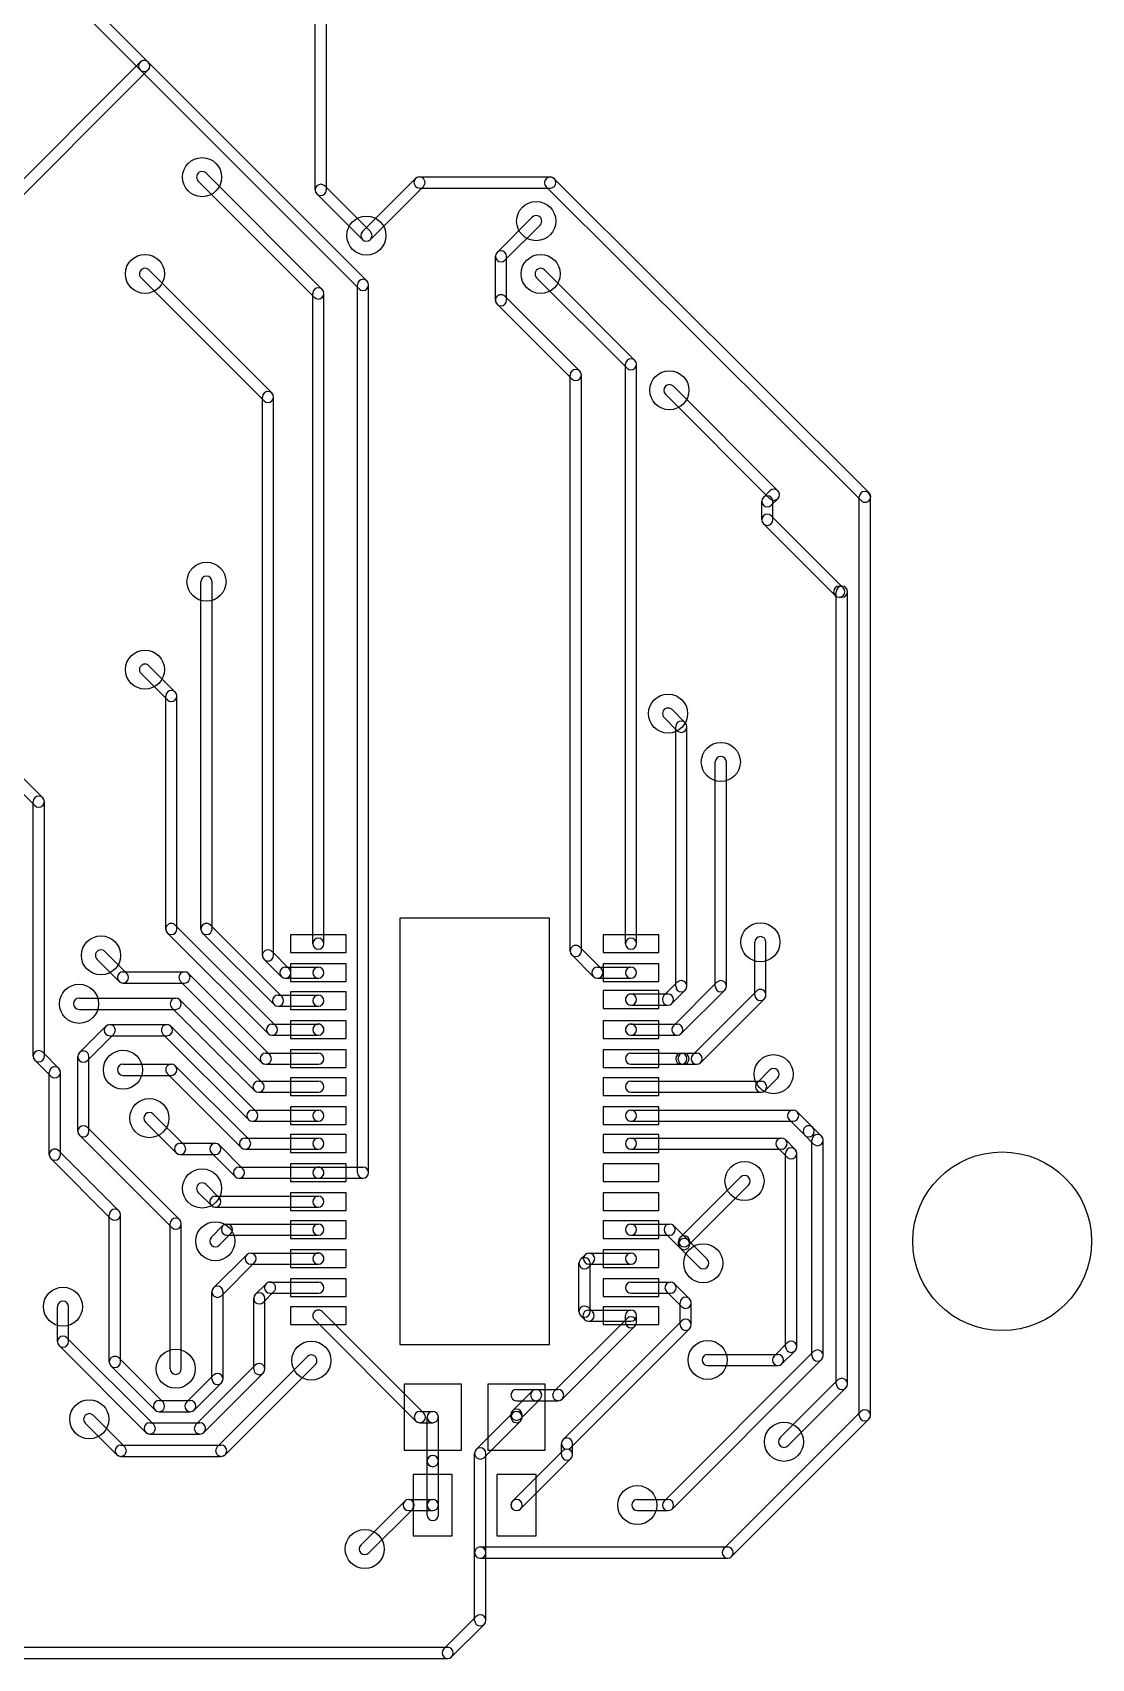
# Model space of a CAD drawing. Extents: x 67 to 209, y -168 to -95.
# Drawn here: x 184.94 to 209.03, y -167.99 to -131.01 of the extents above; entities that cross this region are included whole.
import ezdxf

# ---------------------------------------------------------------- set-up
doc = ezdxf.new("R2010")
doc.units = 0
doc.header["$MEASUREMENT"] = 0
doc.layers.add('BLACK', color=250, linetype='CONTINUOUS')

msp = doc.modelspace()

# ---------------------------------------------------------------- linework, layer by layer
at = {"layer": 'BLACK'}
for p, q in [((191.373, -134.59), (191.373, -104)), ((191.627, -134.59), (191.627, -104)), ((187.573, -131.682), (186.05, -130.159)), ((187.393, -131.862), (185.87, -130.339)), ((182.066, -137.009), (187.393, -131.682)), ((182.246, -137.189), (187.573, -131.862)), ((192.37, -136.839), (187.393, -131.862)), ((192.55, -136.659), (187.573, -131.682)), ((191.534, -136.854), (188.89, -134.21)), ((191.354, -137.034), (188.71, -134.39)), ((191.59, -134.5), (192.628, -135.538)), ((192.448, -135.538), (193.655, -134.331)), ((192.628, -135.718), (193.835, -134.511)), ((193.745, -134.294), (196.723, -134.294)), ((193.745, -134.548), (196.723, -134.548)), ((196.627, -134.517), (203.792, -141.657)), ((196.807, -134.337), (203.972, -141.477)), ((191.41, -134.68), (192.448, -135.718)), ((195.51, -136.01), (196.31, -135.21)), ((195.69, -136.19), (196.49, -135.39)), ((190.39, -139.21), (187.59, -136.41)), ((195.473, -137.1), (195.473, -136.1)), ((195.727, -137.1), (195.727, -136.1)), ((198.646, -138.466), (196.59, -136.41)), ((190.21, -139.39), (187.41, -136.59)), ((192.333, -156.94), (192.333, -136.749)), ((192.587, -156.94), (192.587, -136.749)), ((198.466, -138.646), (196.41, -136.59)), ((191.317, -151.733), (191.317, -136.944)), ((191.571, -151.733), (191.571, -136.944)), ((197.21, -138.89), (195.51, -137.19)), ((197.39, -138.71), (195.69, -137.01)), ((198.429, -151.733), (198.429, -138.556)), ((198.683, -151.733), (198.683, -138.556)), ((197.173, -151.9), (197.173, -138.8)), ((197.427, -151.9), (197.427, -138.8)), ((190.173, -152), (190.173, -139.3)), ((190.427, -152), (190.427, -139.3)), ((199.34, -139.236), (201.716, -141.613)), ((199.52, -139.056), (201.896, -141.433)), ((201.716, -141.434), (201.568, -141.583)), ((201.896, -141.612), (201.748, -141.761)), ((203.749, -162.46), (203.749, -141.573)), ((204.003, -162.46), (204.003, -141.573)), ((201.531, -142.093), (201.531, -141.672)), ((201.785, -142.093), (201.785, -141.672)), ((201.568, -142.183), (203.202, -143.817)), ((201.748, -142.003), (203.382, -143.637)), ((188.773, -151.4), (188.773, -143.5)), ((189.027, -151.4), (189.027, -143.5)), ((203.227, -161.744), (203.227, -143.727)), ((203.292, -143.6), (203.354, -143.6)), ((203.481, -161.744), (203.481, -143.727)), ((203.292, -143.854), (203.354, -143.854)), ((185.174, -148.412), (181.268, -144.507)), ((184.994, -148.592), (181.088, -144.687)), ((188.01, -146.19), (187.41, -145.59)), ((188.19, -146.01), (187.59, -145.41)), ((187.973, -151.4), (187.973, -146.1)), ((188.227, -151.4), (188.227, -146.1)), ((199.79, -146.71), (199.49, -146.41)), ((199.61, -146.89), (199.31, -146.59)), ((199.573, -152.7), (199.573, -146.8)), ((199.827, -152.7), (199.827, -146.8)), ((200.473, -152.7), (200.473, -147.6)), ((200.727, -152.7), (200.727, -147.6)), ((184.957, -154.292), (184.957, -148.502)), ((185.211, -154.292), (185.211, -148.502)), ((196.7, -151.15), (193.3, -151.15)), ((193.3, -151.15), (193.3, -160.85)), ((196.7, -160.85), (196.7, -151.15)), ((190.299, -153.779), (188.01, -151.49)), ((190.479, -153.599), (188.19, -151.31)), ((190.438, -153.118), (188.81, -151.49)), ((190.618, -152.938), (188.99, -151.31)), ((192.079, -151.53), (190.809, -151.53)), ((190.809, -151.53), (190.809, -151.936)), ((192.079, -151.936), (192.079, -151.53)), ((199.191, -151.53), (197.921, -151.53)), ((197.921, -151.53), (197.921, -151.936)), ((199.191, -151.936), (199.191, -151.53)), ((187.09, -152.41), (186.59, -151.91)), ((190.783, -152.303), (190.39, -151.91)), ((190.809, -151.936), (192.079, -151.936)), ((191.317, -151.733), (191.317, -151.733)), ((191.571, -151.733), (191.571, -151.733)), ((197.883, -152.303), (197.39, -151.81)), ((197.921, -151.936), (199.191, -151.936)), ((198.429, -151.733), (198.429, -151.733)), ((198.683, -151.733), (198.683, -151.733)), ((201.373, -152.9), (201.373, -151.7)), ((201.627, -152.9), (201.627, -151.7)), ((186.91, -152.59), (186.41, -152.09)), ((190.603, -152.483), (190.21, -152.09)), ((190.693, -152.266), (191.444, -152.266)), ((192.079, -152.19), (190.809, -152.19)), ((190.809, -152.19), (190.809, -152.596)), ((191.444, -152.266), (191.444, -152.266)), ((191.534, -152.303), (191.534, -152.303)), ((192.079, -152.596), (192.079, -152.19)), ((197.703, -152.483), (197.21, -151.99)), ((197.793, -152.266), (198.556, -152.266)), ((199.191, -152.19), (197.921, -152.19)), ((197.921, -152.19), (197.921, -152.596)), ((198.556, -152.266), (198.556, -152.266)), ((198.646, -152.303), (198.646, -152.303)), ((199.191, -152.596), (199.191, -152.19)), ((187, -152.373), (188.4, -152.373)), ((187, -152.627), (188.4, -152.627)), ((190.159, -154.439), (188.31, -152.59)), ((190.339, -154.259), (188.49, -152.41)), ((190.693, -152.52), (191.444, -152.52)), ((190.809, -152.596), (192.079, -152.596)), ((191.354, -152.483), (191.354, -152.483)), ((191.444, -152.52), (191.444, -152.52)), ((197.793, -152.52), (198.556, -152.52)), ((197.921, -152.596), (199.191, -152.596)), ((198.466, -152.483), (198.466, -152.483)), ((198.556, -152.52), (198.556, -152.52)), ((199.307, -152.913), (199.61, -152.61)), ((199.521, -153.599), (200.51, -152.61)), ((186, -152.973), (188.2, -152.973)), ((190.174, -154.894), (188.29, -153.01)), ((190.528, -152.901), (191.444, -152.901)), ((192.079, -152.825), (190.809, -152.825)), ((190.809, -152.825), (190.809, -153.231)), ((191.444, -152.901), (191.444, -152.901)), ((191.534, -152.938), (191.534, -152.938)), ((192.079, -153.231), (192.079, -152.825)), ((199.191, -152.8), (197.921, -152.8)), ((197.921, -152.8), (197.921, -153.206)), ((198.556, -152.876), (198.556, -152.876)), ((198.556, -152.876), (199.397, -152.876)), ((198.646, -152.913), (198.646, -152.913)), ((199.191, -153.206), (199.191, -152.8)), ((199.487, -153.093), (199.79, -152.79)), ((199.701, -153.779), (200.69, -152.79)), ((199.961, -154.259), (201.41, -152.81)), ((200.141, -154.439), (201.59, -152.99)), ((186, -153.227), (188.2, -153.227)), ((189.994, -155.074), (188.11, -153.19)), ((190.528, -153.155), (191.444, -153.155)), ((190.809, -153.231), (192.079, -153.231)), ((191.354, -153.118), (191.354, -153.118)), ((191.444, -153.155), (191.444, -153.155)), ((197.921, -153.206), (199.191, -153.206)), ((198.466, -153.093), (198.466, -153.093)), ((198.556, -153.13), (198.556, -153.13)), ((198.556, -153.13), (199.397, -153.13)), ((186.61, -153.61), (186.01, -154.21)), ((186.79, -153.79), (186.19, -154.39)), ((186.7, -153.573), (188, -153.573)), ((186.7, -153.827), (188, -153.827)), ((189.854, -155.734), (187.91, -153.79)), ((190.034, -155.554), (188.09, -153.61)), ((190.389, -153.562), (191.444, -153.562)), ((190.389, -153.816), (191.444, -153.816)), ((192.079, -153.485), (190.809, -153.485)), ((190.809, -153.485), (190.809, -153.892)), ((191.354, -153.599), (191.354, -153.599)), ((191.444, -153.562), (191.444, -153.562)), ((191.444, -153.816), (191.444, -153.816)), ((191.533, -153.779), (191.534, -153.778)), ((192.079, -153.892), (192.079, -153.485)), ((199.191, -153.485), (197.921, -153.485)), ((197.921, -153.485), (197.921, -153.892)), ((198.467, -153.779), (198.466, -153.778)), ((198.556, -153.562), (198.556, -153.562)), ((198.556, -153.562), (199.611, -153.562)), ((198.556, -153.816), (198.556, -153.816)), ((198.556, -153.816), (199.611, -153.816)), ((198.646, -153.599), (198.646, -153.599)), ((199.191, -153.892), (199.191, -153.485)), ((190.809, -153.892), (192.079, -153.892)), ((192.079, -154.146), (190.809, -154.146)), ((190.809, -154.146), (190.809, -154.552)), ((192.079, -154.552), (192.079, -154.146)), ((197.921, -153.892), (199.191, -153.892)), ((199.191, -154.146), (197.921, -154.146)), ((197.921, -154.146), (197.921, -154.552)), ((199.191, -154.552), (199.191, -154.146)), ((185.36, -154.749), (184.994, -154.382)), ((185.54, -154.569), (185.174, -154.202)), ((185.973, -156), (185.973, -154.3)), ((186.227, -156), (186.227, -154.3)), ((187, -154.473), (188.1, -154.473)), ((189.869, -156.189), (188.19, -154.51)), ((190.249, -154.222), (191.444, -154.222)), ((190.249, -154.476), (191.444, -154.476)), ((190.809, -154.552), (192.079, -154.552)), ((197.921, -154.552), (199.191, -154.552)), ((198.556, -154.222), (199.7, -154.222)), ((198.556, -154.476), (199.7, -154.476)), ((199.7, -154.222), (199.751, -154.222)), ((199.7, -154.222), (199.751, -154.222)), ((199.7, -154.476), (199.751, -154.476)), ((199.7, -154.476), (199.751, -154.476)), ((199.751, -154.222), (200.051, -154.222)), ((199.751, -154.476), (200.051, -154.476)), ((185.323, -156.531), (185.323, -154.659)), ((185.577, -156.531), (185.577, -154.659)), ((187, -154.727), (188.1, -154.727)), ((189.689, -156.369), (188.01, -154.69)), ((190.084, -154.857), (191.444, -154.857)), ((192.079, -154.781), (190.809, -154.781)), ((190.809, -154.781), (190.809, -155.187)), ((192.079, -155.187), (192.079, -154.781)), ((199.191, -154.781), (197.921, -154.781)), ((197.921, -154.781), (197.921, -155.187)), ((198.556, -154.857), (201.516, -154.857)), ((199.191, -155.187), (199.191, -154.781)), ((201.71, -154.61), (201.426, -154.894)), ((201.89, -154.79), (201.606, -155.074)), ((190.084, -155.111), (191.444, -155.111)), ((190.809, -155.187), (192.079, -155.187)), ((197.921, -155.187), (199.191, -155.187)), ((198.556, -155.111), (201.516, -155.111)), ((187.69, -155.61), (188.39, -156.31)), ((189.944, -155.517), (191.444, -155.517)), ((192.079, -155.441), (190.809, -155.441)), ((190.809, -155.441), (190.809, -155.848)), ((191.444, -155.517), (191.444, -155.517)), ((191.533, -155.554), (191.534, -155.555)), ((192.079, -155.848), (192.079, -155.441)), ((199.191, -155.441), (197.921, -155.441)), ((197.921, -155.441), (197.921, -155.848)), ((198.467, -155.554), (198.466, -155.555)), ((198.556, -155.517), (198.556, -155.517)), ((198.556, -155.517), (202.244, -155.517)), ((199.191, -155.848), (199.191, -155.441)), ((202.334, -155.554), (202.69, -155.91)), ((186.19, -155.91), (188.29, -158.01)), ((187.51, -155.79), (188.21, -156.49)), ((189.944, -155.771), (191.444, -155.771)), ((190.809, -155.848), (192.079, -155.848)), ((191.354, -155.734), (191.354, -155.734)), ((191.444, -155.771), (191.444, -155.771)), ((197.921, -155.848), (199.191, -155.848)), ((198.556, -155.771), (198.556, -155.771)), ((198.556, -155.771), (202.244, -155.771)), ((198.646, -155.734), (198.646, -155.734)), ((202.154, -155.734), (202.51, -156.09)), ((202.89, -156.11), (202.69, -155.91)), ((186.01, -156.09), (188.11, -158.19)), ((188.3, -156.273), (189.1, -156.273)), ((189.19, -156.31), (189.73, -156.85)), ((189.779, -156.152), (191.444, -156.152)), ((189.779, -156.406), (191.444, -156.406)), ((192.079, -156.076), (190.809, -156.076)), ((190.809, -156.076), (190.809, -156.483)), ((191.354, -156.369), (191.354, -156.369)), ((191.444, -156.152), (191.444, -156.152)), ((191.444, -156.406), (191.444, -156.406)), ((191.533, -156.189), (191.534, -156.19)), ((192.079, -156.483), (192.079, -156.076)), ((199.191, -156.076), (197.921, -156.076)), ((197.921, -156.076), (197.921, -156.483)), ((198.467, -156.189), (198.466, -156.19)), ((198.556, -156.152), (198.556, -156.152)), ((198.556, -156.152), (201.979, -156.152)), ((198.556, -156.406), (198.556, -156.406)), ((198.556, -156.406), (201.979, -156.406)), ((198.646, -156.369), (198.646, -156.369)), ((199.191, -156.483), (199.191, -156.076)), ((201.889, -156.369), (202.11, -156.59)), ((202.069, -156.189), (202.29, -156.41)), ((202.71, -156.29), (202.51, -156.09)), ((202.673, -161.1), (202.673, -156.2)), ((202.927, -161.1), (202.927, -156.2)), ((186.726, -157.987), (185.36, -156.621)), ((186.906, -157.807), (185.54, -156.441)), ((188.3, -156.527), (189.1, -156.527)), ((189.01, -156.49), (189.55, -157.03)), ((190.809, -156.483), (192.079, -156.483)), ((192.079, -156.737), (190.809, -156.737)), ((190.809, -156.737), (190.809, -157.143)), ((192.079, -157.143), (192.079, -156.737)), ((197.921, -156.483), (199.191, -156.483)), ((199.191, -156.737), (197.921, -156.737)), ((197.921, -156.737), (197.921, -157.143)), ((199.191, -157.143), (199.191, -156.737)), ((202.073, -160.9), (202.073, -156.5)), ((202.327, -160.9), (202.327, -156.5)), ((189.64, -156.813), (191.444, -156.813)), ((189.64, -157.067), (191.444, -157.067)), ((190.809, -157.143), (192.079, -157.143)), ((191.354, -156.85), (191.354, -156.85)), ((191.444, -156.813), (192.46, -156.813)), ((191.444, -157.067), (192.46, -157.067)), ((191.534, -157.03), (191.534, -157.03)), ((197.921, -157.143), (199.191, -157.143)), ((199.674, -158.413), (201.05, -157.042)), ((189.01, -157.69), (188.71, -157.39)), ((189.19, -157.51), (188.89, -157.21)), ((189.1, -157.473), (191.444, -157.473)), ((192.079, -157.397), (190.809, -157.397)), ((190.809, -157.397), (190.809, -157.803)), ((191.444, -157.473), (191.444, -157.473)), ((191.534, -157.51), (191.534, -157.51)), ((192.079, -157.803), (192.079, -157.397)), ((199.191, -157.397), (197.921, -157.397)), ((197.921, -157.397), (197.921, -157.803)), ((199.191, -157.803), (199.191, -157.397)), ((199.854, -158.593), (201.23, -157.222)), ((186.689, -161.245), (186.689, -157.897)), ((186.943, -161.245), (186.943, -157.897)), ((189.1, -157.727), (191.444, -157.727)), ((190.809, -157.803), (192.079, -157.803)), ((191.354, -157.69), (191.354, -157.69)), ((191.444, -157.727), (191.444, -157.727)), ((197.921, -157.803), (199.191, -157.803)), ((188.073, -161.4), (188.073, -158.1)), ((188.327, -161.4), (188.327, -158.1)), ((189.275, -158.145), (189.01, -158.41)), ((189.365, -158.108), (191.444, -158.108)), ((192.079, -158.032), (190.809, -158.032)), ((190.809, -158.032), (190.809, -158.438)), ((191.444, -158.108), (191.444, -158.108)), ((191.534, -158.145), (191.534, -158.145)), ((192.079, -158.438), (192.079, -158.032)), ((199.191, -158.032), (197.921, -158.032)), ((197.921, -158.032), (197.921, -158.438)), ((198.466, -158.145), (198.466, -158.145)), ((198.556, -158.108), (198.556, -158.108)), ((198.556, -158.108), (199.435, -158.108)), ((199.191, -158.438), (199.191, -158.032)), ((199.525, -158.145), (199.855, -158.475)), ((189.455, -158.325), (189.19, -158.59)), ((189.365, -158.362), (191.444, -158.362)), ((190.809, -158.438), (192.079, -158.438)), ((191.354, -158.325), (191.354, -158.325)), ((191.444, -158.362), (191.444, -158.362)), ((197.921, -158.438), (199.191, -158.438)), ((198.556, -158.362), (198.556, -158.362)), ((198.556, -158.362), (199.435, -158.362)), ((198.646, -158.325), (198.646, -158.325)), ((199.345, -158.325), (199.675, -158.655)), ((199.638, -158.565), (199.638, -158.504)), ((199.855, -158.475), (200.29, -158.91)), ((199.892, -158.565), (199.892, -158.504)), ((189.814, -158.806), (189.06, -159.56)), ((189.994, -158.986), (189.24, -159.74)), ((189.904, -158.769), (191.444, -158.769)), ((192.079, -158.692), (190.809, -158.692)), ((190.809, -158.692), (190.809, -159.099)), ((191.354, -158.806), (191.354, -158.806)), ((191.444, -158.769), (191.444, -158.769)), ((191.533, -158.986), (191.534, -158.985)), ((192.079, -159.099), (192.079, -158.692)), ((197.373, -160.1), (197.373, -159)), ((197.514, -158.806), (197.41, -158.91)), ((197.694, -158.986), (197.59, -159.09)), ((197.604, -158.769), (198.556, -158.769)), ((197.627, -160.1), (197.627, -159)), ((199.191, -158.692), (197.921, -158.692)), ((197.921, -158.692), (197.921, -159.099)), ((198.429, -158.896), (198.429, -158.896)), ((198.683, -158.896), (198.683, -158.896)), ((199.191, -159.099), (199.191, -158.692)), ((199.675, -158.655), (200.11, -159.09)), ((189.904, -159.023), (191.444, -159.023)), ((190.809, -159.099), (192.079, -159.099)), ((192.079, -159.353), (190.809, -159.353)), ((190.809, -159.353), (190.809, -159.759)), ((191.444, -159.023), (191.444, -159.023)), ((192.079, -159.759), (192.079, -159.353)), ((197.604, -159.023), (198.556, -159.023)), ((197.921, -159.099), (199.191, -159.099)), ((199.191, -159.353), (197.921, -159.353)), ((197.921, -159.353), (197.921, -159.759)), ((199.191, -159.759), (199.191, -159.353)), ((189.023, -161.632), (189.023, -159.65)), ((189.277, -161.632), (189.277, -159.65)), ((190.01, -159.71), (190.254, -159.466)), ((190.19, -159.89), (190.434, -159.646)), ((190.344, -159.429), (191.444, -159.429)), ((190.344, -159.683), (191.444, -159.683)), ((198.556, -159.429), (199.456, -159.429)), ((198.556, -159.683), (199.456, -159.683)), ((199.366, -159.646), (199.71, -159.99)), ((199.546, -159.466), (199.89, -159.81)), ((185.508, -160.783), (185.508, -159.989)), ((185.762, -160.783), (185.762, -159.989)), ((189.973, -161.408), (189.973, -159.8)), ((190.227, -161.408), (190.227, -159.8)), ((190.809, -159.759), (192.079, -159.759)), ((192.079, -159.988), (190.809, -159.988)), ((190.809, -159.988), (190.809, -160.394)), ((193.843, -162.41), (191.534, -160.101)), ((192.079, -160.394), (192.079, -159.988)), ((197.59, -160.01), (197.681, -160.101)), ((197.591, -160.064), (198.556, -160.064)), ((197.921, -159.759), (199.191, -159.759)), ((199.191, -159.988), (197.921, -159.988)), ((197.921, -159.988), (197.921, -160.394)), ((199.191, -160.394), (199.191, -159.988)), ((199.673, -160.4), (199.673, -159.9)), ((199.927, -160.4), (199.927, -159.9)), ((190.809, -160.394), (192.079, -160.394)), ((193.663, -162.59), (191.354, -160.281)), ((198.466, -160.254), (196.81, -161.91)), ((198.646, -160.434), (196.99, -162.09)), ((199.71, -160.31), (197.01, -163.01)), ((197.41, -160.19), (197.501, -160.281)), ((197.591, -160.318), (198.556, -160.318)), ((197.921, -160.394), (199.191, -160.394)), ((198.429, -160.344), (198.429, -160.191)), ((198.683, -160.344), (198.683, -160.191)), ((185.725, -160.693), (187.7, -162.668)), ((193.3, -160.85), (196.7, -160.85)), ((199.89, -160.49), (197.19, -163.19)), ((202.11, -160.81), (201.81, -161.11)), ((185.545, -160.873), (187.52, -162.848)), ((187.911, -162.16), (186.906, -161.155)), ((189.144, -163.176), (191.196, -161.124)), ((202.71, -161.01), (199.31, -164.41)), ((202.89, -161.19), (199.49, -164.59)), ((200.3, -161.073), (201.9, -161.073)), ((202.29, -160.99), (201.99, -161.29)), ((187.731, -162.34), (186.726, -161.335)), ((189.06, -161.542), (188.442, -162.16)), ((188.66, -162.668), (190.01, -161.318)), ((188.84, -162.848), (190.19, -161.498)), ((189.324, -163.356), (191.376, -161.304)), ((200.3, -161.327), (201.9, -161.327)), ((189.24, -161.722), (188.622, -162.34)), ((193.397, -161.751), (193.397, -163.249)), ((194.698, -161.751), (193.397, -161.751)), ((194.698, -163.249), (194.698, -161.751)), ((195.302, -161.751), (195.302, -163.249)), ((196.603, -161.751), (195.302, -161.751)), ((196.309, -161.91), (195.862, -162.356)), ((195.952, -161.873), (196.399, -161.873)), ((196.399, -161.873), (196.9, -161.873)), ((196.603, -163.249), (196.603, -161.751)), ((203.264, -161.654), (201.946, -162.971)), ((203.444, -161.834), (202.126, -163.151)), ((187.821, -162.123), (188.532, -162.123)), ((195.952, -162.127), (196.399, -162.127)), ((196.489, -162.09), (196.042, -162.536)), ((196.399, -162.127), (196.9, -162.127)), ((186.142, -162.638), (186.86, -163.356)), ((186.322, -162.458), (187.04, -163.176)), ((187.61, -162.631), (188.75, -162.631)), ((187.821, -162.377), (188.532, -162.377)), ((193.753, -162.373), (194.048, -162.373)), ((193.753, -162.627), (194.048, -162.627)), ((193.921, -163.5), (193.921, -162.5)), ((194.048, -162.373), (194.048, -162.373)), ((194.048, -162.627), (194.048, -162.627)), ((194.175, -163.5), (194.175, -162.5)), ((195.862, -162.41), (195.038, -163.237)), ((196.041, -162.589), (195.217, -163.416)), ((195.825, -162.5), (195.825, -162.446)), ((195.952, -162.373), (195.953, -162.373)), ((195.952, -162.627), (195.953, -162.627)), ((196.079, -162.5), (196.079, -162.446)), ((203.786, -162.37), (200.666, -165.49)), ((203.966, -162.55), (200.846, -165.67)), ((187.61, -162.885), (188.75, -162.885)), ((186.95, -163.139), (189.234, -163.139)), ((186.95, -163.393), (189.234, -163.393)), ((193.397, -163.249), (194.698, -163.249)), ((193.958, -163.41), (193.958, -163.411)), ((195, -165.58), (195, -163.326)), ((195.254, -165.58), (195.254, -163.326)), ((195.302, -163.249), (196.603, -163.249)), ((197.01, -163.262), (195.863, -164.41)), ((197.19, -163.442), (196.042, -164.589)), ((196.973, -163.352), (196.973, -163.1)), ((197.227, -163.352), (197.227, -163.1)), ((193.603, -163.802), (193.603, -165.199)), ((194.492, -163.802), (193.603, -163.802)), ((193.921, -164.5), (193.921, -163.5)), ((193.921, -164.5), (193.921, -163.501)), ((194.138, -163.59), (194.137, -163.59)), ((194.175, -164.5), (194.175, -163.5)), ((194.175, -164.5), (194.175, -163.501)), ((194.492, -165.199), (194.492, -163.802)), ((195.508, -163.802), (195.508, -165.199)), ((196.397, -163.802), (195.508, -163.802)), ((196.397, -165.199), (196.397, -163.802)), ((193.41, -164.41), (192.41, -165.41)), ((193.5, -164.373), (194.048, -164.373)), ((193.921, -164.726), (193.921, -164.5)), ((193.921, -164.726), (193.921, -164.5)), ((194.175, -164.726), (194.175, -164.5)), ((194.175, -164.726), (194.175, -164.5)), ((195.826, -164.5), (195.826, -164.5)), ((195.863, -164.41), (195.862, -164.41)), ((196.08, -164.5), (196.08, -164.5)), ((198.7, -164.373), (199.4, -164.373)), ((193.59, -164.59), (192.59, -165.59)), ((193.5, -164.627), (194.048, -164.627)), ((196.042, -164.589), (196.042, -164.59)), ((198.7, -164.627), (199.4, -164.627)), ((193.603, -165.199), (194.492, -165.199)), ((195.508, -165.199), (196.397, -165.199)), ((195, -167.123), (195, -165.58)), ((195.127, -165.453), (200.756, -165.453)), ((195.254, -167.123), (195.254, -165.58)), ((195.127, -165.707), (200.756, -165.707)), ((195.037, -167.033), (194.297, -167.772)), ((195.217, -167.213), (194.477, -167.952)), ((179.554, -167.735), (194.387, -167.735)), ((179.554, -167.989), (194.387, -167.989))]:
    msp.add_line(p, q, dxfattribs=at)
for centre, radius in [((188.8, -134.3), 0.4445), ((196.4, -135.3), 0.4445), ((192.538, -135.628), 0.4445), ((187.5, -136.5), 0.4445), ((196.5, -136.5), 0.4445), ((199.43, -139.146), 0.4445), ((188.9, -143.5), 0.4445), ((187.5, -145.5), 0.4445), ((199.4, -146.5), 0.4445), ((200.6, -147.6), 0.4445), ((186.5, -152), 0.4445), ((201.5, -151.7), 0.4445), ((186, -153.1), 0.4445), ((187, -154.6), 0.4445), ((201.8, -154.7), 0.4445), ((187.6, -155.7), 0.4445), ((201.139, -157.131), 0.4445), ((207, -158.5), 2.032), ((188.8, -157.3), 0.4445), ((189.1, -158.5), 0.4445), ((200.2, -159), 0.4445), ((185.635, -159.989), 0.4445), ((191.286, -161.214), 0.4445), ((200.3, -161.2), 0.4445), ((188.2, -161.4), 0.4445), ((186.232, -162.548), 0.4445), ((202.036, -163.061), 0.4445), ((198.7, -164.5), 0.4445), ((192.5, -165.5), 0.4445)]:
    msp.add_circle(centre, radius, dxfattribs=at)
for centre, start, end in [((187.483, -131.772), 405, 585), ((187.483, -131.772), 315, 495), ((187.483, -131.772), 225, 405), ((188.8, -134.3), 405, 585), ((191.5, -134.59), 45, 225), ((191.5, -134.59), 180, 360), ((193.745, -134.421), 90, 270), ((193.745, -134.421), 315, 495), ((196.717, -134.427), 45.1, 225.1), ((196.723, -134.421), 270, 450), ((196.4, -135.3), 315, 495), ((192.538, -135.628), 135, 315), ((192.538, -135.628), 225, 405), ((195.6, -136.1), 360, 540), ((195.6, -136.1), 135, 315), ((187.5, -136.5), 405, 585), ((196.5, -136.5), 405, 585), ((191.444, -136.944), 360, 540), ((192.46, -136.749), 360, 540), ((192.46, -136.749), 225, 405), ((191.444, -136.944), 225, 405), ((195.6, -137.1), 405, 585), ((195.6, -137.1), 180, 360), ((198.556, -138.556), 360, 540), ((198.556, -138.556), 225, 405), ((197.3, -138.8), 360, 540), ((197.3, -138.8), 225, 405), ((199.43, -139.146), 45, 225), ((190.3, -139.3), 360, 540), ((190.3, -139.3), 225, 405), ((201.658, -141.672), 360, 540), ((201.658, -141.672), 135.2, 315.2), ((201.806, -141.523), -44.8, 135.2), ((201.806, -141.523), 225, 405), ((203.876, -141.573), 360, 540), ((203.882, -141.567), 225.1, 405.1), ((201.658, -142.093), 45, 225), ((201.658, -142.093), 180, 360), ((188.9, -143.5), 360, 540), ((203.292, -143.727), 90, 270), ((203.292, -143.727), 225, 405), ((203.354, -143.727), 360, 540), ((203.354, -143.727), 270, 450), ((187.5, -145.5), 405, 585), ((188.1, -146.1), 360, 540), ((188.1, -146.1), 225, 405), ((199.4, -146.5), 405, 585), ((199.7, -146.8), 360, 540), ((199.7, -146.8), 225, 405), ((200.6, -147.6), 360, 540), ((185.084, -148.502), 360, 540), ((185.084, -148.502), 225, 405), ((188.1, -151.4), 405, 585), ((188.1, -151.4), 180, 360), ((188.9, -151.4), 405, 585), ((188.9, -151.4), 180, 360), ((191.444, -151.733), 360, 540), ((198.556, -151.733), 360, 540), ((201.5, -151.7), 360, 540), ((186.5, -152), 405, 585), ((190.3, -152), 405, 585), ((191.444, -151.733), 180, 360), ((191.444, -151.733), 180, 360), ((197.3, -151.9), 405, 585), ((197.3, -151.9), 180, 360), ((198.556, -151.733), 180, 360), ((198.556, -151.733), 180, 360), ((190.3, -152), 180, 360), ((190.693, -152.393), 90, 270), ((190.693, -152.393), 225, 405), ((191.444, -152.393), 90, 270), ((191.444, -152.393), 45, 225), ((191.444, -152.393), 225, 405), ((191.444, -152.393), 270, 450), ((191.444, -152.393), 270, 450), ((197.793, -152.393), 90, 270), ((197.793, -152.393), 225, 405), ((198.556, -152.393), 90, 270), ((198.556, -152.393), 45, 225), ((198.556, -152.393), 225, 405), ((198.556, -152.393), 270, 450), ((198.556, -152.393), 270, 450), ((187, -152.5), 90, 270), ((187, -152.5), 225, 405), ((188.4, -152.5), 405, 585), ((188.4, -152.5), 270, 450), ((199.7, -152.7), 180, 360), ((199.7, -152.7), 315, 495), ((200.6, -152.7), 180, 360), ((200.6, -152.7), 315, 495), ((186, -153.1), 90, 270), ((188.2, -153.1), 405, 585), ((188.2, -153.1), 270, 450), ((190.528, -153.028), 90, 270), ((190.528, -153.028), 225, 405), ((191.444, -153.028), 90, 270), ((191.444, -153.028), 45, 225), ((191.444, -153.028), 225, 405), ((191.444, -153.028), 270, 450), ((191.444, -153.028), 270, 450), ((198.556, -153.003), 90, 270), ((198.556, -153.003), 90, 270), ((198.556, -153.003), 405, 585), ((198.556, -153.003), 225, 405), ((198.556, -153.003), 270, 450), ((199.397, -153.003), 135, 315), ((199.397, -153.003), 270, 450), ((201.5, -152.9), 180, 360), ((201.5, -152.9), 315, 495), ((186.7, -153.7), 90, 270), ((186.7, -153.7), -45, 135), ((188, -153.7), 405, 585), ((188, -153.7), 270, 450), ((190.389, -153.689), 90, 270), ((190.389, -153.689), 225, 405), ((191.444, -153.689), 90, 270), ((191.444, -153.689), 135, 315), ((191.444, -153.689), 315, 495), ((191.444, -153.689), 270, 450), ((191.444, -153.689), 270, 450), ((198.556, -153.689), 90, 270), ((198.556, -153.689), 90, 270), ((198.556, -153.689), 405, 585), ((198.556, -153.689), 225, 405), ((198.556, -153.689), 270, 450), ((199.611, -153.689), 135, 315), ((199.611, -153.689), 270, 450), ((185.084, -154.292), 404.9, 584.9), ((186.1, -154.3), 360, 540), ((185.084, -154.292), 180, 360), ((185.45, -154.659), 360, 540), ((185.45, -154.659), 224.9, 404.9), ((186.1, -154.3), 135, 315), ((187, -154.6), 90, 270), ((188.1, -154.6), 405, 585), ((188.1, -154.6), 270, 450), ((190.249, -154.349), 90, 270), ((190.249, -154.349), 225, 405), ((191.444, -154.349), 270, 450), ((198.556, -154.349), 90, 270), ((199.7, -154.349), 90, 270), ((199.7, -154.349), 90, 270), ((199.751, -154.349), 90, 270), ((199.7, -154.349), 270, 450), ((199.751, -154.349), 270, 450), ((199.751, -154.349), 270, 450), ((200.051, -154.349), 135, 315), ((200.051, -154.349), 270, 450), ((190.084, -154.984), 90, 270), ((190.084, -154.984), 225, 405), ((191.444, -154.984), 270, 450), ((198.556, -154.984), 90, 270), ((201.516, -154.984), 135, 315), ((201.516, -154.984), 270, 450), ((201.8, -154.7), -45, 135), ((187.6, -155.7), 45, 225), ((189.944, -155.644), 90, 270), ((189.944, -155.644), 225, 405), ((191.444, -155.644), 90, 270), ((191.444, -155.644), 45, 225), ((191.444, -155.644), 225, 405), ((191.444, -155.644), 270, 450), ((191.444, -155.644), 270, 450), ((198.556, -155.644), 90, 270), ((198.556, -155.644), 90, 270), ((198.556, -155.644), 135, 315), ((198.556, -155.644), -45, 135), ((198.556, -155.644), 270, 450), ((202.244, -155.644), 45, 225), ((202.244, -155.644), 270, 450), ((186.1, -156), 45, 225), ((186.1, -156), 180, 360), ((202.6, -156), 405, 585), ((202.6, -156), 225, 405), ((185.45, -156.531), 405, 585), ((188.3, -156.4), 90, 270), ((188.3, -156.4), 225, 405), ((189.1, -156.4), 45, 225), ((189.1, -156.4), 270, 450), ((189.779, -156.279), 90, 270), ((189.779, -156.279), 225, 405), ((191.444, -156.279), 90, 270), ((191.444, -156.279), 45, 225), ((191.444, -156.279), 225, 405), ((191.444, -156.279), 270, 450), ((191.444, -156.279), 270, 450), ((198.556, -156.279), 90, 270), ((198.556, -156.279), 90, 270), ((198.556, -156.279), 135, 315), ((198.556, -156.279), -45, 135), ((198.556, -156.279), 270, 450), ((201.979, -156.279), 45, 225), ((201.979, -156.279), 270, 450), ((202.2, -156.5), 360, 540), ((202.2, -156.5), 225, 405), ((202.8, -156.2), 360, 540), ((202.8, -156.2), 225, 405), ((185.45, -156.531), 180, 360), ((189.64, -156.94), 90, 270), ((189.64, -156.94), 225, 405), ((191.444, -156.94), 90, 270), ((191.444, -156.94), 135, 315), ((191.444, -156.94), 315, 495), ((191.444, -156.94), 270, 450), ((192.46, -156.94), 180, 360), ((192.46, -156.94), 270, 450), ((201.14, -157.132), 314.9, 494.9), ((188.8, -157.3), 405, 585), ((189.1, -157.6), 90, 270), ((189.1, -157.6), 225, 405), ((191.444, -157.6), 90, 270), ((191.444, -157.6), 45, 225), ((191.444, -157.6), 225, 405), ((191.444, -157.6), 270, 450), ((191.444, -157.6), 270, 450), ((186.816, -157.897), 360, 540), ((186.816, -157.897), 225, 405), ((188.2, -158.1), 360, 540), ((188.2, -158.1), 225, 405), ((189.365, -158.235), 90, 270), ((189.365, -158.235), -45, 135), ((191.444, -158.235), 90, 270), ((191.444, -158.235), 45, 225), ((191.444, -158.235), 225, 405), ((191.444, -158.235), 270, 450), ((191.444, -158.235), 270, 450), ((198.556, -158.235), 90, 270), ((198.556, -158.235), 90, 270), ((198.556, -158.235), 135, 315), ((198.556, -158.235), -45, 135), ((198.556, -158.235), 270, 450), ((199.435, -158.235), 45, 225), ((199.435, -158.235), 270, 450), ((189.1, -158.5), 135, 315), ((199.764, -158.503), 134.9, 314.9), ((199.765, -158.504), 360, 540), ((199.765, -158.565), 45, 225), ((199.765, -158.565), 180, 360), ((199.765, -158.565), 225, 405), ((189.904, -158.896), 90, 270), ((189.904, -158.896), -45, 135), ((191.444, -158.896), 90, 270), ((191.444, -158.896), 135, 315), ((191.444, -158.896), 315, 495), ((191.444, -158.896), 270, 450), ((191.444, -158.896), 270, 450), ((197.5, -159), 360, 540), ((197.5, -159), 135, 315), ((197.604, -158.896), 90, 270), ((197.604, -158.896), -45, 135), ((198.556, -158.896), 360, 540), ((198.556, -158.896), 180, 360), ((198.556, -158.896), 270, 450), ((200.2, -159), 225, 405), ((189.15, -159.65), 360, 540), ((189.15, -159.65), 135, 315), ((190.1, -159.8), 360, 540), ((190.1, -159.8), 135, 315), ((190.344, -159.556), 90, 270), ((190.344, -159.556), 315, 495), ((191.444, -159.556), 270, 450), ((198.556, -159.556), 90, 270), ((199.456, -159.556), 45, 225), ((199.456, -159.556), 270, 450), ((185.635, -159.989), 360, 540), ((191.444, -160.191), 405, 585), ((197.5, -160.1), 45, 225), ((197.5, -160.1), 180, 360), ((197.591, -160.191), 90, 270), ((197.591, -160.191), 225, 405), ((198.556, -160.191), 360, 540), ((198.556, -160.191), 270, 450), ((199.8, -159.9), 360, 540), ((199.8, -159.9), 225, 405), ((198.556, -160.344), 180, 360), ((198.556, -160.344), -45, 135), ((199.8, -160.4), 180, 360), ((199.8, -160.4), -45, 135), ((185.635, -160.783), 45, 225), ((185.635, -160.783), 180, 360), ((202.2, -160.9), -45, 135), ((186.816, -161.245), 405, 585), ((191.286, -161.214), 315, 495), ((200.3, -161.2), 90, 270), ((201.9, -161.2), 135, 315), ((201.9, -161.2), 270, 450), ((202.2, -160.9), 180, 360), ((202.8, -161.1), 180, 360), ((202.8, -161.1), -45, 135), ((186.816, -161.245), 180, 360), ((188.2, -161.4), 180, 360), ((189.15, -161.632), -45, 135), ((190.1, -161.408), 180, 360), ((190.1, -161.408), 315, 495), ((189.15, -161.632), 180, 360), ((195.952, -162), 90, 270), ((196.399, -162), 90, 270), ((196.399, -162), -45, 135), ((196.399, -162), 270, 450), ((196.9, -162), 135, 315), ((196.9, -162), 270, 450), ((203.354, -161.744), 180, 360), ((203.354, -161.744), -45, 135), ((187.821, -162.25), 90, 270), ((187.821, -162.25), 225, 405), ((188.532, -162.25), 135, 315), ((188.532, -162.25), 270, 450), ((195.952, -162.446), 360, 540), ((203.876, -162.46), -45, 135), ((186.232, -162.548), 45, 225), ((187.61, -162.758), 90, 270), ((187.61, -162.758), 225, 405), ((188.75, -162.758), 135, 315), ((188.75, -162.758), 270, 450), ((193.753, -162.5), 90, 270), ((193.753, -162.5), 225, 405), ((194.048, -162.5), 90, 270), ((194.048, -162.5), 360, 540), ((194.048, -162.5), 270, 450), ((194.048, -162.5), 270, 450), ((195.952, -162.446), 135, 315), ((195.952, -162.5), 90, 270), ((195.952, -162.5), 180, 360), ((195.952, -162.5), -44.9, 135.1), ((195.953, -162.5), 270, 450), ((203.876, -162.46), 180, 360), ((197.1, -163.1), 360, 540), ((197.1, -163.1), 135, 315), ((202.036, -163.061), 135, 315), ((186.95, -163.266), 90, 270), ((186.95, -163.266), 225, 405), ((189.234, -163.266), 135, 315), ((189.234, -163.266), 270, 450), ((194.048, -163.5), 360, 540), ((194.048, -163.501), 360, 540), ((194.048, -163.501), 135, 315), ((194.048, -163.5), -45, 135), ((195.127, -163.326), 360, 540), ((195.127, -163.326), 135.1, 315.1), ((197.1, -163.352), 180, 360), ((197.1, -163.352), -45, 135), ((194.048, -163.5), 180, 360), ((193.5, -164.5), 90, 270), ((193.5, -164.5), -45, 135), ((194.048, -164.5), 360, 540), ((194.048, -164.5), 360, 540), ((194.048, -164.5), 180, 360), ((194.048, -164.5), 180, 360), ((194.048, -164.5), 270, 450), ((195.952, -164.5), 135, 315), ((195.953, -164.5), 360, 540), ((195.953, -164.5), 135, 315), ((195.953, -164.5), 180, 360), ((195.953, -164.5), -45, 135), ((198.7, -164.5), 90, 270), ((199.4, -164.5), 135, 315), ((199.4, -164.5), 270, 450), ((194.048, -164.726), 180, 360), ((194.048, -164.726), 180, 360), ((192.5, -165.5), 135, 315), ((195.127, -165.58), 90, 270), ((195.127, -165.58), 360, 540), ((195.127, -165.58), 180, 360), ((200.756, -165.58), 135, 315), ((200.756, -165.58), 270, 450), ((195.127, -167.123), 180, 360), ((195.127, -167.123), -45, 135), ((194.387, -167.862), 135, 315), ((194.387, -167.862), 270, 450)]:
    msp.add_arc(centre, 0.127, start, end, dxfattribs=at)

doc.saveas('drawing.dxf')
